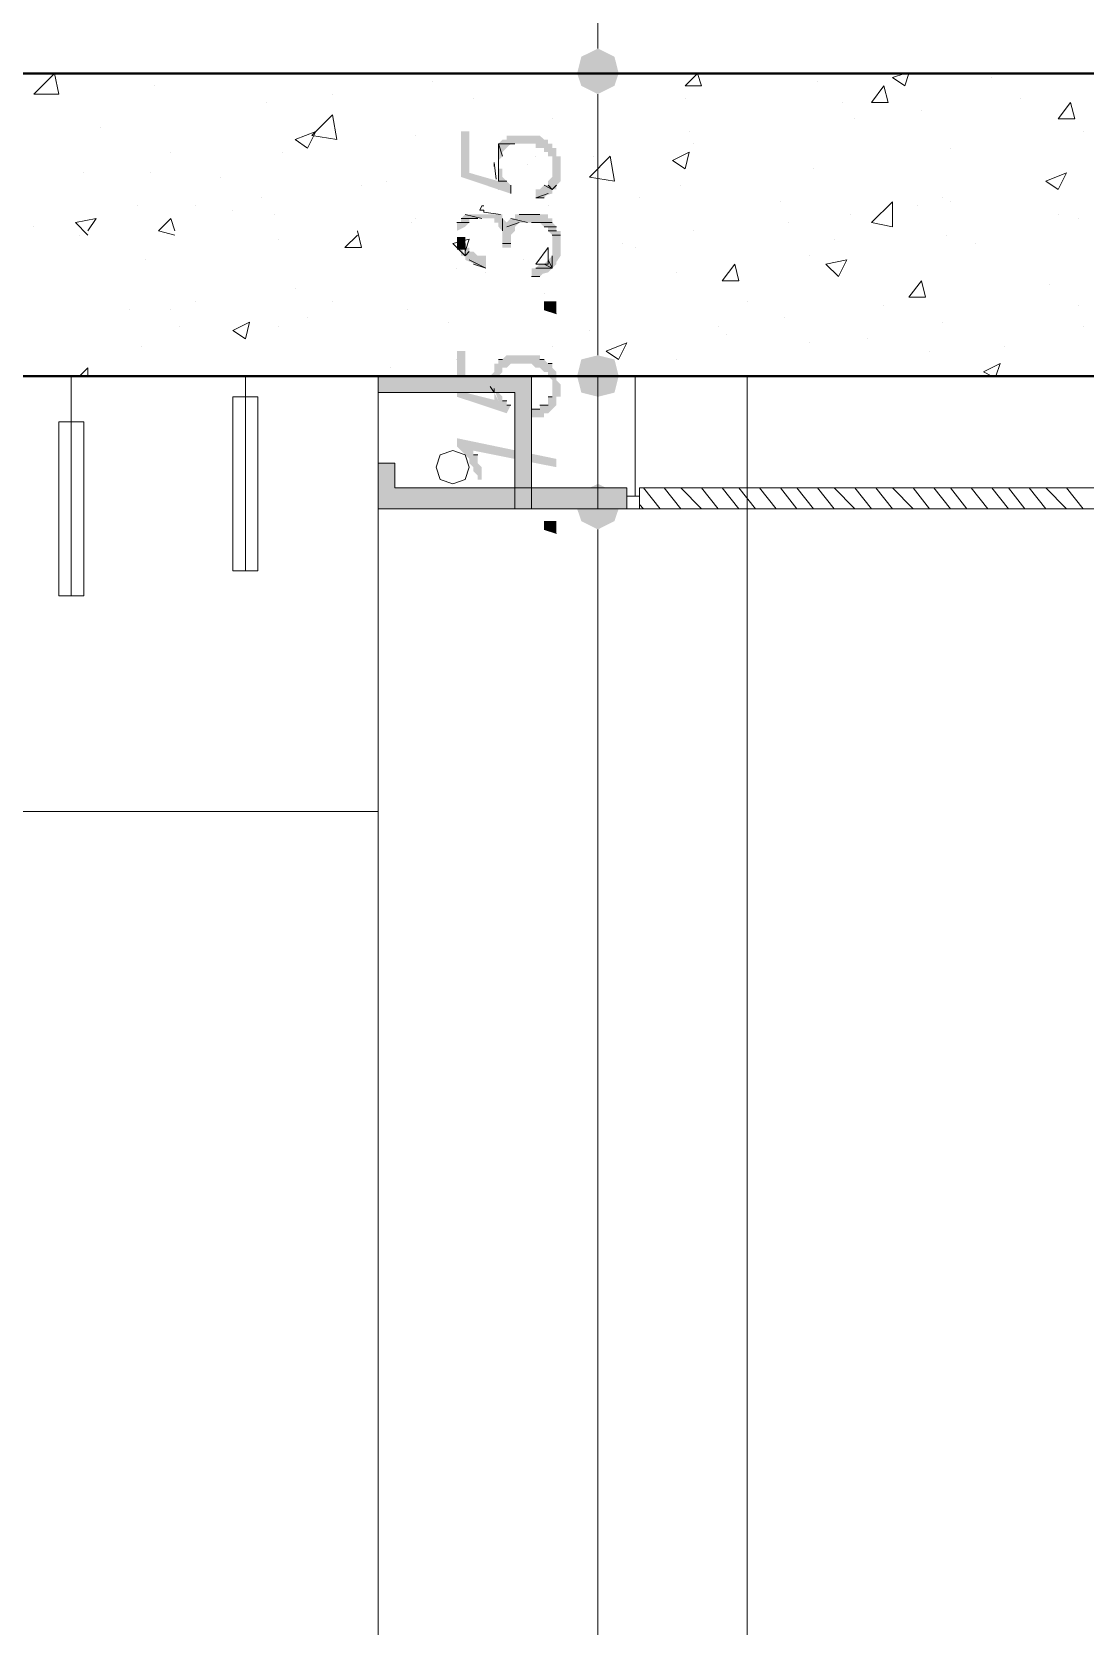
# Model space of a CAD drawing. Header units: millimetres. Extents: x 182 to 575, y -105 to 95.
# Drawn here: x 290.311 to 291.521, y 71.923 to 73.754 of the extents above; entities that cross this region are included whole.
import ezdxf

# ---------------------------------------------------------------- set-up
doc = ezdxf.new("R2010")
doc.units = ezdxf.units.MM
doc.header["$MEASUREMENT"] = 0
doc.layers.add('PDF_Geometry', color=7, linetype='Continuous')
doc.layers.add('PDF_Solid Fills', color=7, linetype='Continuous')

msp = doc.modelspace()

# ---------------------------------------------------------------- hatches: boundary and pattern name
at = {"layer": 'PDF_Solid Fills', "transparency": 33554559}
for points in [[(290.9421, 73.692), (290.9612, 73.6824), (290.9802, 73.692), (290.985, 73.7062), (290.9802, 73.7253), (290.9612, 73.7348), (290.9421, 73.7253), (290.9373, 73.7062)], [(290.8516, 73.5062), (290.8612, 73.5062), (290.8612, 73.5205), (290.8659, 73.5253), (290.8659, 73.5301), (290.8707, 73.5348), (290.8945, 73.5348), (290.8993, 73.5301), (290.904, 73.5301), (290.904, 73.5253), (290.9088, 73.5205), (290.9088, 73.4967), (290.904, 73.492), (290.8993, 73.4872), (290.8945, 73.4872), (290.8897, 73.4824), (290.885, 73.4824), (290.885, 73.4729), (290.8945, 73.4729), (290.8977, 73.4761), (290.904, 73.4777), (290.9088, 73.4824), (290.9135, 73.4872), (290.9135, 73.4896), (290.9183, 73.4967), (290.9183, 73.5253), (290.9135, 73.5253), (290.9135, 73.5301), (290.9088, 73.5348), (290.9088, 73.5396), (290.904, 73.5396), (290.904, 73.5443), (290.8659, 73.5443), (290.8659, 73.5396), (290.8612, 73.5396), (290.8564, 73.5348), (290.8516, 73.5396), (290.8516, 73.5443), (290.8088, 73.5443), (290.804, 73.5396), (290.804, 73.5348), (290.7993, 73.5348), (290.7993, 73.5253), (290.8088, 73.5301), (290.8135, 73.5348), (290.8135, 73.5396), (290.8421, 73.5396), (290.8421, 73.5348), (290.8469, 73.5348), (290.8469, 73.5301), (290.8516, 73.5253)], [(290.8993, 73.4348), (290.9135, 73.4301), (290.9135, 73.4443), (290.8993, 73.4443)], [(290.9421, 73.3396), (290.9612, 73.3348), (290.9802, 73.3396), (290.985, 73.3586), (290.9802, 73.3777), (290.9612, 73.3824), (290.9421, 73.3777), (290.9373, 73.3586)], [(290.8231, 73.2396), (290.8278, 73.2396), (290.8278, 73.2539), (290.8231, 73.2586), (290.8231, 73.2681), (290.8183, 73.2681), (290.8183, 73.2729), (290.9135, 73.2539), (290.9135, 73.2634), (290.7993, 73.2872), (290.7993, 73.2777), (290.804, 73.2729), (290.8088, 73.2681), (290.8135, 73.2634), (290.8135, 73.2586), (290.8183, 73.2539), (290.8183, 73.2491), (290.8231, 73.2443)], [(290.8993, 73.1824), (290.9135, 73.1777), (290.9135, 73.192), (290.8993, 73.192)]]:
    msp.add_hatch(color=256, dxfattribs=at).paths.add_polyline_path(points)
h = msp.add_hatch(color=256, dxfattribs=at)
h.paths.add_polyline_path([(290.8516, 73.5967), (290.8469, 73.5967), (290.8469, 73.5824), (290.8135, 73.592), (290.8135, 73.6396), (290.804, 73.6396), (290.804, 73.5872), (290.8612, 73.5681), (290.8612, 73.5777), (290.8516, 73.5872)])
h.paths.add_polyline_path([(290.8897, 73.5634), (290.8993, 73.5634), (290.9024, 73.5666), (290.9088, 73.5681), (290.9088, 73.5729), (290.9135, 73.5729), (290.9135, 73.5777), (290.9183, 73.5824), (290.9183, 73.611), (290.9135, 73.611), (290.9135, 73.6205), (290.9088, 73.6205), (290.9088, 73.6253), (290.904, 73.6253), (290.904, 73.6301), (290.8993, 73.6301), (290.8945, 73.6348), (290.8564, 73.6348), (290.8564, 73.6301), (290.8516, 73.6301), (290.8469, 73.6253), (290.8469, 73.6062), (290.8516, 73.611), (290.8516, 73.6158), (290.8612, 73.6253), (290.8897, 73.6253), (290.8897, 73.6205), (290.8993, 73.6205), (290.8993, 73.6158), (290.904, 73.6158), (290.904, 73.611), (290.9088, 73.611), (290.9088, 73.5872), (290.904, 73.5824), (290.904, 73.5777), (290.8993, 73.5777), (290.8945, 73.5729), (290.8897, 73.5729)])
h = msp.add_hatch(color=256, dxfattribs=at)
h.paths.add_polyline_path([(290.8421, 73.6062), (290.8421, 73.6015), (290.8421, 73.6062)], flags=0)
h.paths.add_polyline_path([(290.8421, 73.5967), (290.8421, 73.611), (290.8421, 73.5967)], flags=0)
h.paths.add_polyline_path([(290.8421, 73.6158), (290.8421, 73.592), (290.8421, 73.6158)], flags=0)
h.paths.add_polyline_path([(290.8421, 73.592), (290.8421, 73.6158), (290.8421, 73.592)], flags=0)
h.paths.add_polyline_path([(290.8469, 73.6253), (290.8469, 73.5824), (290.8469, 73.6253)], flags=0)
h = msp.add_hatch(color=256, dxfattribs=at)
h.paths.add_polyline_path([(290.8993, 73.6301), (290.8564, 73.6301), (290.8993, 73.6301)], flags=0)
h.paths.add_polyline_path([(290.8516, 73.6301), (290.904, 73.6301), (290.8516, 73.6301)], flags=0)
h.paths.add_polyline_path([(290.8516, 73.6301), (290.904, 73.6253), (290.8516, 73.6301)], flags=0)
h = msp.add_hatch(color=256, dxfattribs=at)
h.paths.add_polyline_path([(290.8088, 73.4967), (290.804, 73.5062), (290.8024, 73.5062), (290.7993, 73.511), (290.7993, 73.5062), (290.804, 73.5015), (290.804, 73.4967)])
h.paths.add_polyline_path([(290.8326, 73.4824), (290.8326, 73.4967), (290.8231, 73.4967), (290.8183, 73.5015), (290.8135, 73.5015), (290.8135, 73.5062), (290.8088, 73.5062), (290.8088, 73.4967), (290.8088, 73.492), (290.8167, 73.4888), (290.8183, 73.4872)])
h = msp.add_hatch(color=256, dxfattribs=at)
h.paths.add_polyline_path([(290.8088, 73.3396), (290.8421, 73.3396), (290.8437, 73.3396), (290.8469, 73.3301), (290.8421, 73.3396), (290.8421, 73.3312)])
h.paths.add_polyline_path([(290.8516, 73.3681), (290.8564, 73.3681), (290.8612, 73.3729), (290.885, 73.3729), (290.8897, 73.3681), (290.8945, 73.3681), (290.8993, 73.3634), (290.904, 73.3634), (290.904, 73.3586), (290.9088, 73.3539), (290.9088, 73.3348), (290.904, 73.3348), (290.904, 73.3253), (290.8945, 73.3253), (290.8945, 73.3205), (290.885, 73.3205), (290.885, 73.3586), (290.8469, 73.3586), (290.8516, 73.3634)], flags=0)
h.paths.add_polyline_path([(290.8088, 73.3586), (290.8088, 73.3872), (290.7993, 73.3872), (290.7993, 73.3586), (290.7088, 73.3586), (290.7088, 73.3396), (290.7993, 73.3396), (290.7993, 73.3348), (290.8564, 73.3158), (290.8612, 73.3253), (290.8564, 73.3253), (290.8564, 73.3301), (290.8516, 73.3301), (290.8516, 73.3348), (290.8469, 73.3396), (290.8659, 73.3396), (290.8659, 73.2301), (290.7278, 73.2301), (290.7278, 73.2586), (290.7088, 73.2586), (290.7088, 73.2062), (290.9373, 73.2062), (290.9421, 73.192), (290.9612, 73.1824), (290.9802, 73.192), (290.985, 73.2062), (290.9945, 73.2062), (290.9945, 73.2301), (290.9707, 73.2301), (290.9612, 73.2348), (290.9516, 73.2301), (290.885, 73.2301), (290.885, 73.311), (290.8993, 73.311), (290.8993, 73.3158), (290.904, 73.3158), (290.9088, 73.3205), (290.9135, 73.3253), (290.9135, 73.3348), (290.9183, 73.3348), (290.9183, 73.3491), (290.9135, 73.3539), (290.9135, 73.3634), (290.9088, 73.3681), (290.9088, 73.3729), (290.904, 73.3729), (290.8993, 73.3777), (290.8945, 73.3777), (290.8945, 73.3824), (290.8564, 73.3824), (290.8516, 73.3777), (290.8469, 73.3777), (290.8469, 73.3729), (290.8421, 73.3729), (290.8421, 73.3634), (290.8373, 73.3586)], flags=0)

# ---------------------------------------------------------------- linework, layer by layer
at = {"layer": 'PDF_Geometry', "lineweight": 13}
for points in [[(290.9612, 73.7348), (290.9612, 73.7586), (290.9612, 76.2586), (290.9612, 76.2824)], [(290.9612, 73.4586), (290.9612, 73.4062), (290.9612, 73.3824), (290.9612, 73.4062), (290.9612, 73.6586), (290.9612, 73.6824)], [(290.8516, 73.611), (290.8469, 73.6253), (290.8516, 73.611)], [(290.8469, 73.5824), (290.8469, 73.6253), (290.8469, 73.5824)], [(290.8421, 73.5991), (290.8421, 73.6039), (290.8421, 73.6039), (290.8421, 73.6039), (290.8445, 73.5848)], [(290.8564, 73.5824), (290.8469, 73.5824), (290.8564, 73.5824)], [(290.8302, 73.5539), (290.8278, 73.5539), (290.8254, 73.5491), (290.8302, 73.5491), (290.8302, 73.5467), (290.8492, 73.5443)], [(290.8135, 73.5348), (290.7993, 73.5348), (290.8135, 73.5348)], [(290.804, 73.5396), (290.8231, 73.5396), (290.804, 73.5396)], [(290.8231, 73.5396), (290.804, 73.5396), (290.8231, 73.5396)], [(290.8278, 73.5396), (290.8088, 73.5443), (290.8278, 73.5396)], [(290.8516, 73.5253), (290.8516, 73.5396), (290.8516, 73.5253)], [(290.8802, 73.5348), (290.8612, 73.5396), (290.8802, 73.5348)], [(290.8945, 73.5443), (290.8707, 73.5443), (290.8945, 73.5443)], [(290.8707, 73.5443), (290.8945, 73.5443), (290.8707, 73.5443)], [(290.9135, 73.5301), (290.8993, 73.5301), (290.9135, 73.5301)], [(290.904, 73.5253), (290.9135, 73.5253), (290.904, 73.5253)], [(290.9088, 73.5205), (290.9183, 73.5205), (290.9088, 73.5205)], [(290.8612, 73.511), (290.8516, 73.511), (290.8612, 73.511)], [(290.9088, 73.4824), (290.8897, 73.4824), (290.9088, 73.4824)], [(290.8897, 73.4824), (290.9088, 73.4824), (290.8897, 73.4824)], [(290.904, 73.492), (290.9088, 73.4824), (290.904, 73.492)], [(291.1326, 73.4443), (291.1326, 73.4443)], [(290.9135, 73.4301), (290.8993, 73.4348), (290.9135, 73.4301)], [(290.8469, 73.3777), (290.8516, 73.3777), (290.8469, 73.3777)], [(290.8993, 73.3777), (290.8945, 73.3777), (290.8993, 73.3777)], [(290.9088, 73.3729), (290.904, 73.3729), (290.9088, 73.3729)], [(280.704, 73.3586), (293.1516, 73.3586)], [(290.3564, 73.3586), (290.3564, 73.1062)], [(290.5564, 73.3586), (290.5564, 73.1348)], [(291.1897, 73.3586), (290.8707, 73.3586), (291.004, 73.3586), (291.004, 73.2205)], [(290.9612, 73.2062), (290.9612, 73.3586)], [(291.1326, 73.3586), (291.1326, 70.3062)], [(290.8373, 73.3467), (290.8421, 73.3396), (290.8421, 73.3443)], [(290.8564, 73.3301), (290.8516, 73.3301), (290.8564, 73.3301)], [(290.904, 73.3348), (290.9088, 73.3348), (290.904, 73.3348)], [(290.8612, 73.3253), (290.8564, 73.3253), (290.8612, 73.3253)], [(290.885, 73.3205), (290.8945, 73.3205), (290.885, 73.3205)], [(290.8945, 73.3253), (290.904, 73.3253), (290.8945, 73.3253)], [(290.8231, 73.2681), (290.8183, 73.2681), (290.8231, 73.2681)], [(290.9945, 73.2062), (290.9945, 73.2301)], [(290.9945, 73.2205), (291.0088, 73.2205)], [(291.0088, 73.2062), (291.0088, 73.2301)], [(291.0326, 73.2062), (291.0135, 73.2301)], [(291.0564, 73.2062), (291.0373, 73.2301)], [(291.0802, 73.2062), (291.0564, 73.2301)], [(291.0992, 73.2062), (291.0802, 73.2301)], [(291.1231, 73.2062), (291.104, 73.2301)], [(291.1421, 73.2062), (291.1231, 73.2301)], [(291.1659, 73.2062), (291.1469, 73.2301)], [(291.1897, 73.2062), (291.1707, 73.2301)], [(291.2088, 73.2062), (291.1897, 73.2301)], [(291.2326, 73.2062), (291.2135, 73.2301)], [(291.2564, 73.2062), (291.2326, 73.2301)], [(291.2754, 73.2062), (291.2564, 73.2301)], [(291.2993, 73.2062), (291.2802, 73.2301)], [(291.3231, 73.2062), (291.2993, 73.2301)], [(291.3421, 73.2062), (291.3231, 73.2301)], [(291.3659, 73.2062), (291.3469, 73.2301)], [(291.385, 73.2062), (291.3659, 73.2301)], [(291.4088, 73.2062), (291.3897, 73.2301)], [(291.4326, 73.2062), (291.4135, 73.2301)], [(291.4516, 73.2062), (291.4326, 73.2301)], [(291.4754, 73.2062), (291.4564, 73.2301)], [(291.4992, 73.2062), (291.4754, 73.2301)], [(291.5183, 73.2062), (291.4992, 73.2301)], [(291.0135, 73.2062), (291.0088, 73.211)], [(290.9135, 73.1777), (290.8993, 73.1824), (290.9135, 73.1777)], [(290.9612, 69.6824), (290.9612, 69.7062), (290.9612, 73.1586), (290.9612, 73.1824), (290.9612, 73.1586), (290.9612, 73.1062)], [(291.1326, 71.9443), (291.1326, 72.9443)]]:
    msp.add_lwpolyline(points, dxfattribs=at)
at = {"layer": 'PDF_Geometry', "lineweight": 40}
for points in [[(292.9516, 73.3586), (293.404, 73.3586), (293.404, 73.7062), (280.6802, 73.7062), (280.304, 73.7062), (280.304, 73.3586), (280.6802, 73.3586), (280.7516, 73.3586)], [(293.3088, 73.7062), (292.3088, 73.7062), (291.2897, 73.7062)], [(281.4802, 73.3586), (292.2278, 73.3586)]]:
    msp.add_lwpolyline(points, dxfattribs=at)
at = {"layer": 'PDF_Geometry', "lineweight": 0}
for points in [[(290.3421, 73.6824), (290.3135, 73.6824), (290.3373, 73.7062)], [(291.0754, 73.7062), (291.0802, 73.692), (291.0612, 73.692)], [(291.2897, 73.692), (291.2945, 73.6729), (291.2754, 73.6729)], [(291.504, 73.6729), (291.5088, 73.6539), (291.4897, 73.6539)], [(290.6612, 73.6301), (290.6326, 73.6348), (290.6564, 73.6586)], [(290.6373, 73.6396), (290.6278, 73.6205), (290.6135, 73.6301)], [(290.9802, 73.5824), (290.9516, 73.5872), (290.9754, 73.611)], [(291.0659, 73.6158), (291.0612, 73.5967), (291.0469, 73.6062)], [(291.4992, 73.592), (291.4897, 73.5729), (291.4754, 73.5824)], [(291.2993, 73.5301), (291.2754, 73.5348), (291.2993, 73.5586)], [(290.904, 73.5062), (290.904, 73.4872), (290.8897, 73.4872)], [(291.1183, 73.4872), (291.1231, 73.4681), (291.104, 73.4681)], [(291.2469, 73.492), (291.2373, 73.4729), (291.2231, 73.4872)], [(291.3326, 73.4681), (291.3373, 73.4491), (291.3183, 73.4491)], [(290.5612, 73.4205), (290.5564, 73.4015), (290.5421, 73.411)], [(290.9945, 73.3967), (290.985, 73.3777), (290.9707, 73.3872)]]:
    msp.add_lwpolyline(points, close=True, dxfattribs=at)
for points in [[(290.7707, 73.6967), (290.7707, 73.6967)], [(290.9945, 73.7062), (290.9945, 73.7062)], [(291.2135, 73.6967), (291.2135, 73.6967)], [(291.3183, 73.7062), (291.3135, 73.692), (291.2993, 73.7015), (291.3135, 73.7062)], [(291.3897, 73.7062), (291.3897, 73.7062)], [(291.4135, 73.7015), (291.4135, 73.7015)], [(290.4516, 73.692), (290.4516, 73.692)], [(290.6564, 73.6824), (290.6564, 73.6824)], [(290.8183, 73.6777), (290.8183, 73.6777)], [(291.0612, 73.6777), (291.0612, 73.6777)], [(291.4469, 73.6777), (291.4469, 73.6777)], [(290.5802, 73.6729), (290.5802, 73.6729)], [(291.2421, 73.6729), (291.2421, 73.6729)], [(291.3326, 73.6634), (291.3326, 73.6634)], [(290.3897, 73.6443), (290.3897, 73.6443)], [(290.6421, 73.6443), (290.6421, 73.6443)], [(290.9088, 73.6539), (290.9088, 73.6539)], [(291.2564, 73.6539), (291.2564, 73.6539)], [(290.7516, 73.6348), (290.7516, 73.6348)], [(291.0659, 73.6396), (291.0659, 73.6396)], [(291.0707, 73.6253), (291.0707, 73.6253)], [(291.5183, 73.6396), (291.5183, 73.6396)], [(290.4707, 73.6158), (290.4707, 73.6158)], [(290.5992, 73.6158), (290.5992, 73.6158)], [(290.8897, 73.611), (290.8897, 73.611)], [(290.9564, 73.611), (290.9564, 73.611)], [(291.3659, 73.6205), (291.3659, 73.6205)], [(290.3707, 73.592), (290.3707, 73.592)], [(290.4469, 73.592), (290.4469, 73.592)], [(290.5278, 73.5872), (290.5278, 73.5872)], [(290.8802, 73.6015), (290.8802, 73.6015)], [(291.2088, 73.5967), (291.2088, 73.5967)], [(290.6897, 73.5777), (290.6897, 73.5777)], [(290.6897, 73.5777), (290.6897, 73.5777)], [(290.7183, 73.5824), (290.7183, 73.5824)], [(290.8469, 73.5729), (290.8469, 73.5729)], [(291.0564, 73.5777), (291.0564, 73.5777)], [(290.4326, 73.5539), (290.4326, 73.5539)], [(290.4993, 73.5539), (290.4993, 73.5539)], [(290.5754, 73.5634), (290.5754, 73.5634)], [(290.904, 73.5539), (290.904, 73.5539)], [(291.0088, 73.5634), (291.0088, 73.5634)], [(291.1707, 73.5586), (291.1707, 73.5586)], [(291.3278, 73.5539), (291.3278, 73.5539)], [(291.3564, 73.5634), (291.3564, 73.5634)], [(291.3659, 73.5586), (291.3659, 73.5586)], [(290.3754, 73.5205), (290.3612, 73.5348), (290.385, 73.5396), (290.3754, 73.5253)], [(290.4754, 73.5205), (290.4564, 73.5253), (290.4707, 73.5396), (290.4754, 73.5253)], [(290.5421, 73.5491), (290.5421, 73.5491)], [(290.5897, 73.5443), (290.5897, 73.5443)], [(290.7469, 73.5348), (290.7469, 73.5348)], [(290.7516, 73.5396), (290.7516, 73.5396)], [(291.1802, 73.5348), (291.1802, 73.5348)], [(291.1802, 73.5348), (291.1802, 73.5348)], [(291.2516, 73.5443), (291.2516, 73.5443)], [(291.4897, 73.5443), (291.4897, 73.5443)], [(291.5135, 73.5396), (291.5135, 73.5396)], [(290.3135, 73.5301), (290.3135, 73.5301)], [(290.3659, 73.5205), (290.3659, 73.5205)], [(290.5945, 73.5158), (290.5945, 73.5158)], [(290.685, 73.5253), (290.6897, 73.5062), (290.6707, 73.5062), (290.685, 73.5205)], [(290.8088, 73.4967), (290.7945, 73.511), (290.8135, 73.5158), (290.8088, 73.5015)], [(290.9135, 73.5301), (290.9135, 73.5301)], [(291.0707, 73.5253), (291.0707, 73.5253)], [(291.2326, 73.5158), (291.2326, 73.5158)], [(291.3612, 73.5205), (291.3612, 73.5205)], [(290.9897, 73.511), (290.9897, 73.511)], [(291.004, 73.5062), (291.004, 73.5062)], [(291.204, 73.4967), (291.204, 73.4967)], [(291.3945, 73.511), (291.3945, 73.511)], [(290.4421, 73.492), (290.4421, 73.492)], [(290.7993, 73.4824), (290.7993, 73.4824)], [(290.8326, 73.4777), (290.8326, 73.4777)], [(290.8754, 73.492), (290.8754, 73.492)], [(291.0516, 73.4777), (291.0516, 73.4777)], [(290.6135, 73.4586), (290.6135, 73.4586)], [(291.4802, 73.4634), (291.4802, 73.4634)], [(290.4993, 73.4443), (290.4993, 73.4443)], [(290.6564, 73.4443), (290.6564, 73.4443)], [(290.8993, 73.4539), (290.8993, 73.4539)], [(291.2897, 73.4396), (291.2897, 73.4396)], [(291.5135, 73.4396), (291.5135, 73.4396)], [(290.4231, 73.4348), (290.4231, 73.4348)], [(290.4707, 73.4348), (290.4707, 73.4348)], [(290.6278, 73.4253), (290.6278, 73.4253)], [(290.7421, 73.4348), (290.7421, 73.4348)], [(291.1754, 73.4253), (291.1754, 73.4253)], [(290.4802, 73.4158), (290.4802, 73.4158)], [(290.5945, 73.4158), (290.5945, 73.4158)], [(290.7897, 73.4205), (290.7897, 73.4205)], [(290.9516, 73.411), (290.9516, 73.411)], [(291.0992, 73.4158), (291.0992, 73.4158)], [(291.1088, 73.4062), (291.1088, 73.4062)], [(291.3564, 73.4205), (291.3564, 73.4205)], [(291.5183, 73.4158), (291.5183, 73.4158)], [(290.4373, 73.392), (290.4373, 73.392)], [(290.9088, 73.392), (290.9088, 73.392)], [(291.204, 73.3967), (291.204, 73.3967)], [(291.2707, 73.4015), (291.2707, 73.4015)], [(291.3421, 73.3872), (291.3421, 73.3872)], [(291.4278, 73.392), (291.4278, 73.392)], [(290.3659, 73.3586), (290.3754, 73.3681), (290.3754, 73.3586)], [(290.7231, 73.3681), (290.7231, 73.3681)], [(290.7993, 73.3777), (290.7993, 73.3777)], [(291.0516, 73.3777), (291.0516, 73.3777)], [(291.4135, 73.3586), (291.404, 73.3634), (291.4231, 73.3729), (291.4183, 73.3586)]]:
    msp.add_lwpolyline(points, dxfattribs=at)
at = {"layer": 'PDF_Geometry', "lineweight": 13}
for points in [[(290.8707, 73.7062), (291.2564, 73.7062)], [(290.8469, 73.6015), (290.8469, 73.6253), (290.8469, 73.6015)], [(290.8659, 73.6253), (290.8469, 73.6253), (290.8659, 73.6253)], [(290.8612, 73.5777), (290.8612, 73.5681), (290.8612, 73.5777)], [(290.904, 73.5681), (290.8897, 73.5634), (290.904, 73.5681)], [(290.8993, 73.5777), (290.9088, 73.5729), (290.8993, 73.5777)], [(290.904, 73.5777), (290.9088, 73.5729), (290.904, 73.5777)], [(290.9135, 73.5777), (290.9088, 73.5729), (290.9135, 73.5777)], [(290.8993, 73.5634), (290.8897, 73.5634), (290.8993, 73.5634)], [(290.8707, 73.5348), (290.8564, 73.5301), (290.8707, 73.5348)], [(290.9088, 73.5348), (290.885, 73.5348), (290.9088, 73.5348)], [(290.8088, 73.511), (290.8088, 73.4967), (290.8088, 73.511)], [(290.8135, 73.5015), (290.8088, 73.4967), (290.8135, 73.5015)], [(290.9088, 73.4967), (290.9088, 73.4824), (290.9088, 73.4967)], [(290.8135, 73.492), (290.8326, 73.4824), (290.8135, 73.492)], [(290.8183, 73.4872), (290.8326, 73.4824), (290.8183, 73.4872)], [(290.8993, 73.4872), (290.9088, 73.4824), (290.8993, 73.4872)], [(290.8945, 73.4729), (290.885, 73.4729), (290.8945, 73.4729)], [(290.885, 73.2062), (290.885, 73.3586), (290.7088, 73.3586), (290.7088, 73.3396), (290.8659, 73.3396), (290.8659, 73.2301), (290.7278, 73.2301), (290.7278, 73.2586), (290.7088, 73.2586), (290.7088, 73.2062)], [(290.5421, 73.3348), (290.5564, 73.3348), (290.5564, 73.1348), (290.5421, 73.1348)], [(290.5707, 73.3348), (290.5564, 73.3348), (290.5564, 73.1348), (290.5707, 73.1348)], [(290.3421, 73.3062), (290.3564, 73.3062), (290.3564, 73.1062), (290.3421, 73.1062)], [(290.3707, 73.3062), (290.3564, 73.3062), (290.3564, 73.1062), (290.3707, 73.1062)], [(290.7945, 73.2729), (290.7802, 73.2681), (290.7754, 73.2539), (290.7802, 73.2396), (290.7945, 73.2348), (290.8088, 73.2396), (290.8135, 73.2539), (290.8088, 73.2681)], [(290.9945, 73.2062), (290.8659, 73.2062), (290.8659, 73.2301), (290.9945, 73.2301)], [(291.6183, 73.2301), (291.0088, 73.2301), (291.0088, 73.2062), (291.6183, 73.2062)], [(290.8707, 73.2062), (291.0897, 73.2062)]]:
    msp.add_lwpolyline(points, close=True, dxfattribs=at)
msp.add_lwpolyline([(290.804, 73.5039, 0.00952, 0.00952, 0), (290.804, 73.5181, 0, 0, 0), (290.804, 73.5229, 0, 0, 0), (290.804, 73.5277, 0, 0, 0)], format="xyseb", dxfattribs=at)
at = {"layer": 'PDF_Geometry', "lineweight": 20}
msp.add_lwpolyline([(290.7088, 73.3586), (290.7088, 72.8586), (290.7088, 70.3062), (290.7088, 72.8586), (288.7659, 72.8586), (288.7659, 70.3062)], dxfattribs=at)

doc.saveas('drawing.dxf')
